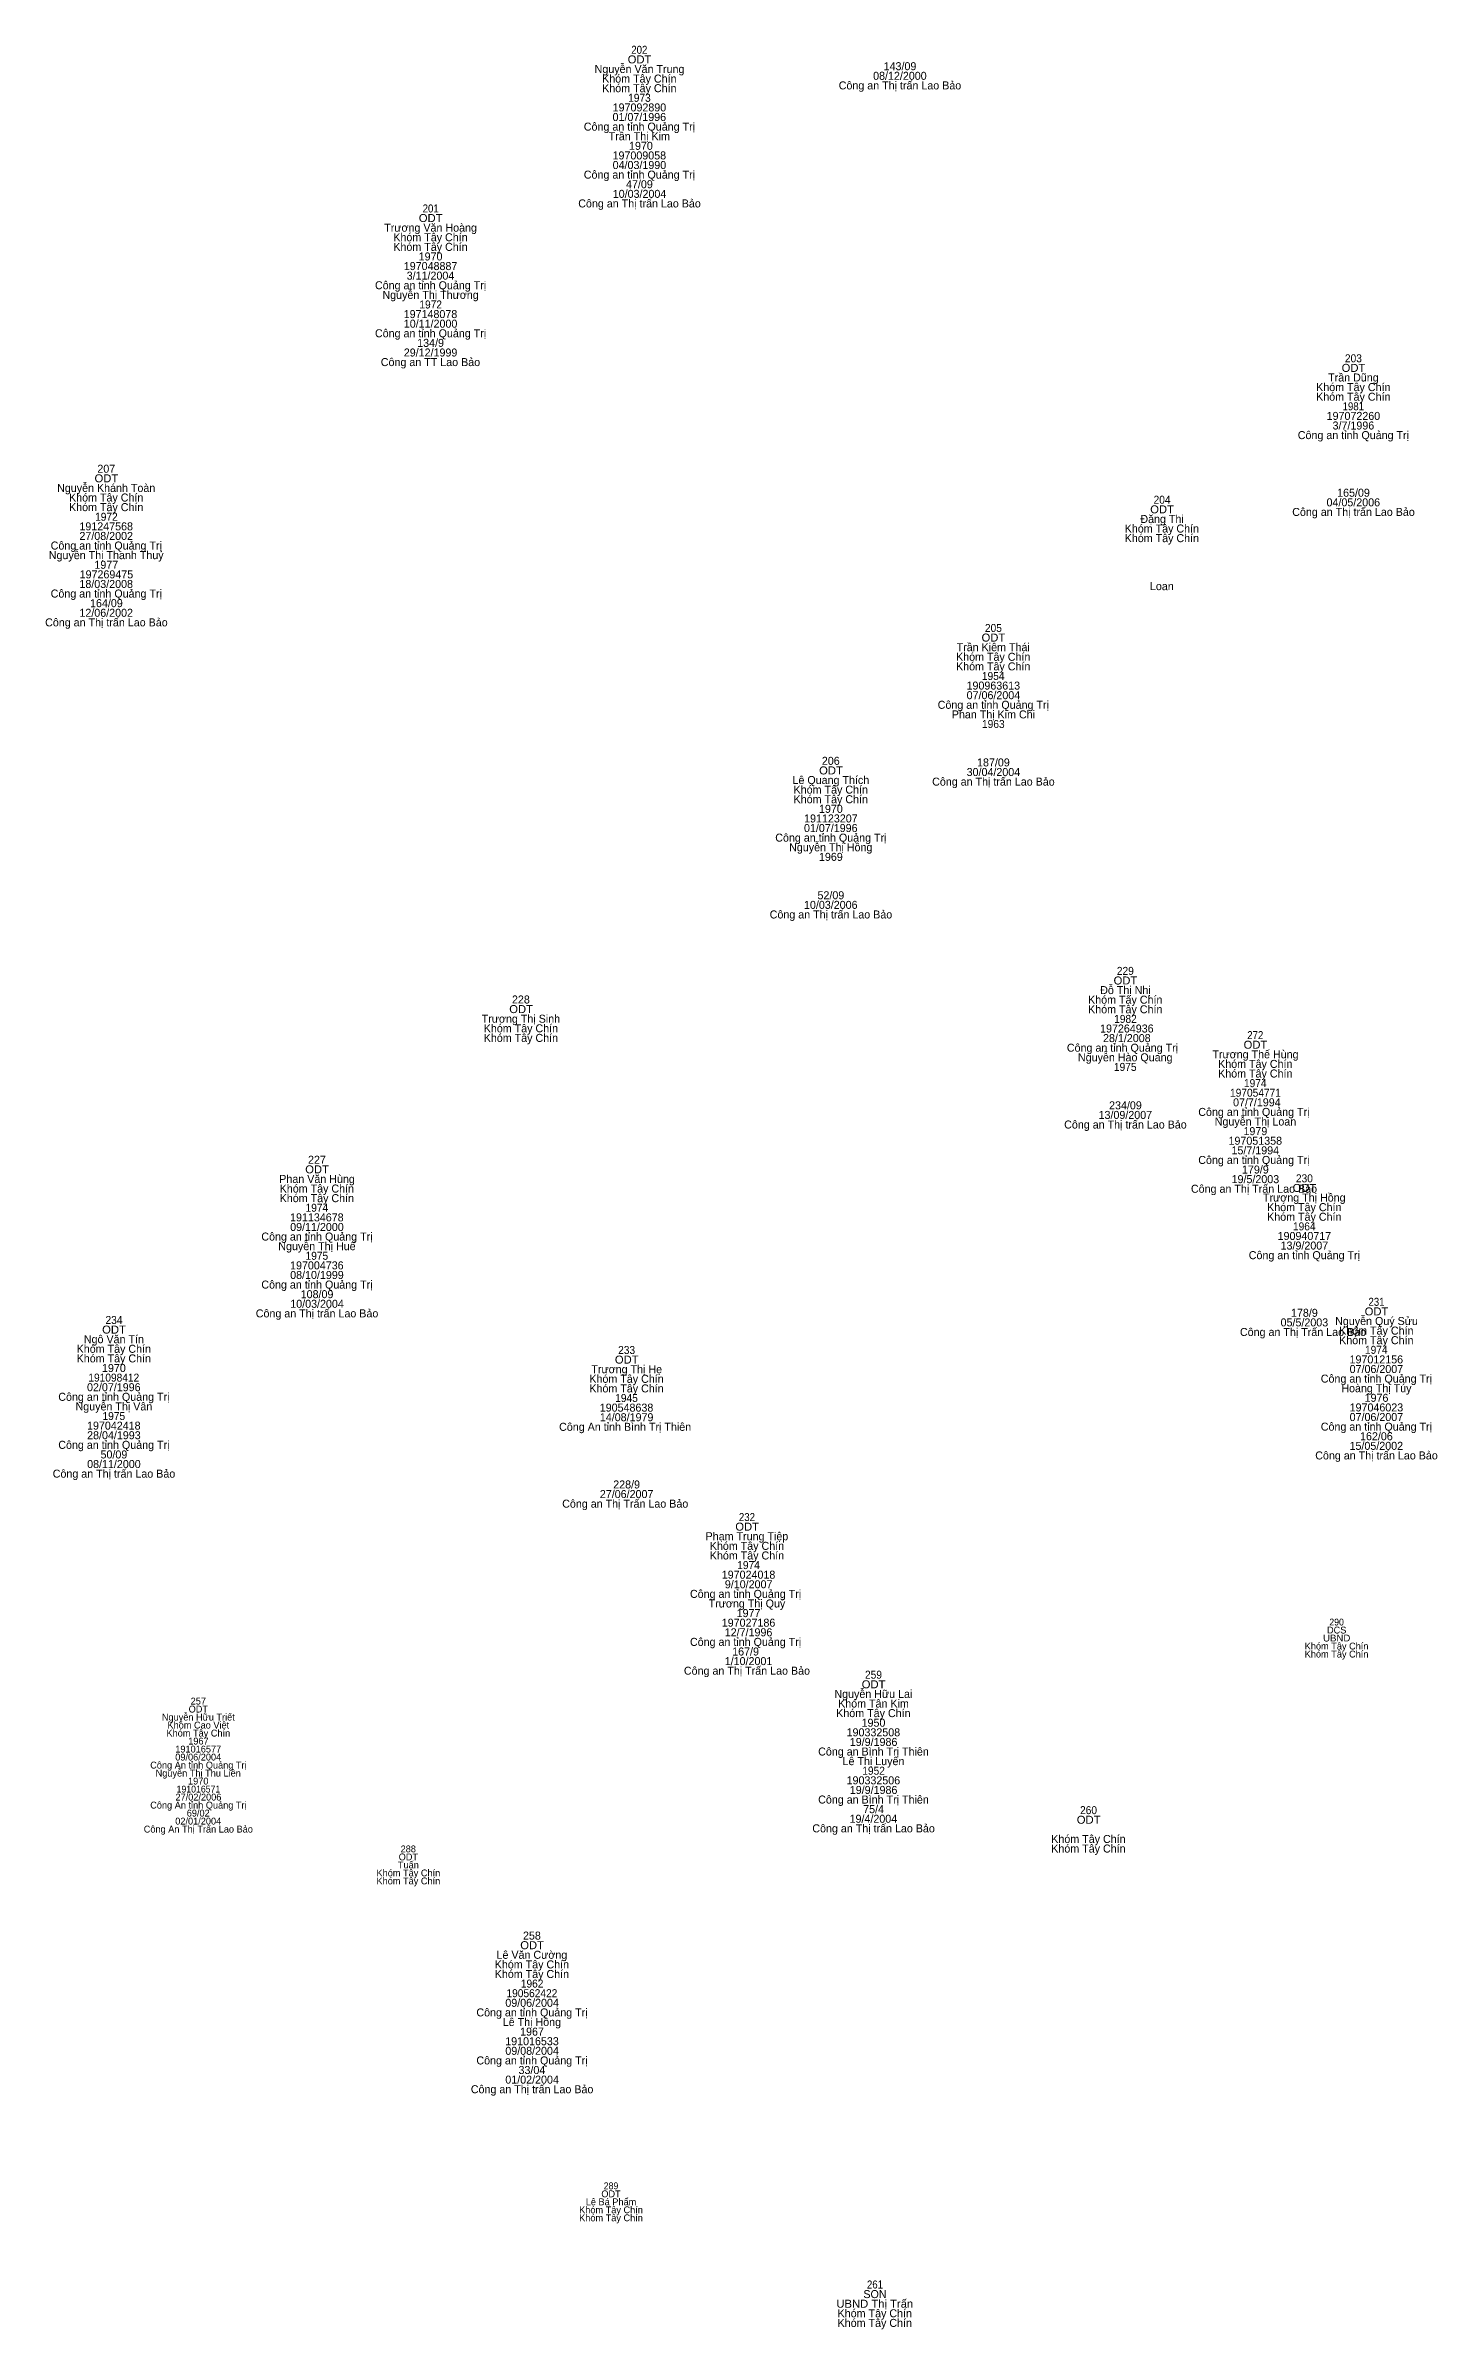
# Model space of a CAD drawing. Header units: metres. Extents: x 537000 to 537501, y 1838003 to 1838507.
# Drawn here: x 537431.8 to 537501.4, y 1838009.5 to 1838123.6 of the extents above; entities that cross this region are included whole.
import ezdxf
from ezdxf.enums import TextEntityAlignment as Align

# ---------------------------------------------------------------- set-up
doc = ezdxf.new("R2010")
doc.units = ezdxf.units.M
doc.header["$LTSCALE"] = 0.16
doc.layers.add('1', color=7, linetype='Continuous')

msp = doc.modelspace()

# ---------------------------------------------------------------- texts
at = {"layer": '1'}
for s, height, width, p in [('202', 0.4, 0.9, (537461.465, 1838123.24)), ('ODT', 0.4, 1.05, (537461.475, 1838122.76)), ('1973', 0.4, 0.95, (537461.47, 1838120.84)), ('201', 0.4, 0.9, (537451.035, 1838115.31)), ('ODT', 0.4, 1.05, (537451.035, 1838114.83)), ('1972', 0.4, 0.95, (537451.035, 1838110.51)), ('ODT', 0.4, 1.05, (537497.165, 1838107.34)), ('203', 0.4, 0.95, (537497.16, 1838107.82)), ('1981', 0.4, 0.9, (537497.155, 1838105.42)), ('ODT', 0.4, 1.05, (537434.825, 1838101.82)), ('ODT', 0.4, 1.05, (537487.595, 1838100.27)), ('204', 0.4, 0.95, (537487.595, 1838100.75)), ('1972', 0.4, 0.95, (537434.825, 1838099.9)), ('ODT', 0.4, 1.05, (537479.165, 1838093.86)), ('205', 0.4, 0.95, (537479.165, 1838094.34)), ('1954', 0.4, 0.95, (537479.155, 1838091.94)), ('1963', 0.4, 0.95, (537479.16, 1838089.54)), ('ODT', 0.4, 1.05, (537471.045, 1838087.22)), ('ODT', 0.4, 1.05, (537485.765, 1838076.72)), ('229', 0.4, 0.95, (537485.76, 1838077.2)), ('ODT', 0.4, 1.05, (537455.555, 1838075.29)), ('1982', 0.4, 0.95, (537485.765, 1838074.8)), ('ODT', 0.4, 1.05, (537492.265, 1838073.51)), ('272', 0.4, 0.9, (537492.255, 1838073.99)), ('1975', 0.4, 0.95, (537485.755, 1838072.4)), ('197054771', 0.4, 0.95, (537492.265, 1838071.11)), ('1974', 0.4, 0.95, (537492.255, 1838071.59)), ('ODT', 0.4, 1.05, (537445.355, 1838067.28)), ('ODT', 0.4, 1.05, (537494.715, 1838066.35)), ('230', 0.4, 0.95, (537494.71, 1838066.83)), ('1974', 0.4, 0.95, (537445.345, 1838065.36)), ('1964', 0.4, 0.95, (537494.705, 1838064.43)), ('1975', 0.4, 0.95, (537445.345, 1838062.96)), ('231', 0.4, 0.9, (537498.315, 1838060.66)), ('ODT', 0.4, 1.05, (537435.205, 1838059.27)), ('234', 0.4, 0.95, (537435.205, 1838059.75)), ('ODT', 0.4, 1.05, (537498.315, 1838060.18)), ('233', 0.4, 0.95, (537460.83, 1838058.25)), ('1974', 0.4, 0.95, (537498.305, 1838058.26)), ('ODT', 0.4, 1.05, (537460.835, 1838057.77)), ('191098412', 0.4, 0.95, (537435.195, 1838056.87)), ('1945', 0.4, 0.95, (537460.825, 1838055.85)), ('1975', 0.4, 0.95, (537435.195, 1838054.95)), ('ODT', 0.4, 1.05, (537466.855, 1838049.42)), ('232', 0.4, 0.9, (537466.845, 1838049.9)), (' 1974', 0.4, 0.95, (537466.855, 1838047.5)), ('290', 0.343, 0.95, (537496.32, 1838044.68)), ('UBND', 0.343, 1.05, (537496.325, 1838043.88)), ('ODT', 0.4, 1.05, (537473.175, 1838041.54)), ('259', 0.4, 0.95, (537473.17, 1838042.02)), ('1952', 0.4, 0.95, (537473.175, 1838037.22)), ('191016571', 0.343, 0.95, (537439.425, 1838036.33)), ('260', 0.4, 0.95, (537483.92, 1838035.25)), ('ODT', 0.4, 1.05, (537483.925, 1838034.77)), ('ODT', 0.4, 1.05, (537456.105, 1838028.5)), ('190562422', 0.4, 0.95, (537456.095, 1838026.1)), ('1962', 0.4, 0.95, (537456.105, 1838026.58)), ('289', 0.343, 0.95, (537460.05, 1838016.5)), ('261', 0.4, 0.9, (537473.245, 1838011.54)), ('UBND Thị Trấn', 0.4, 1.05, (537473.235, 1838010.58))]:
    msp.add_text(s, height=height, dxfattribs=dict(at, width=width)).set_placement(p, align=Align.CENTER)
for s, height, p in [('Nguyễn Văn Trung', 0.4, (537461.475, 1838122.28)), ('08/12/2000', 0.4, (537474.49, 1838121.94)), ('143/09', 0.4, (537474.495, 1838122.42)), ('Khóm Tây Chín', 0.4, (537461.465, 1838121.8)), ('Khóm Tây Chín', 0.4, (537461.465, 1838121.32)), ('Công an Thị trấn Lao Bảo', 0.4, (537474.495, 1838121.46)), ('01/07/1996', 0.4, (537461.465, 1838119.88)), ('197092890', 0.4, (537461.47, 1838120.36)), ('Công an tỉnh Quảng Trị', 0.4, (537461.47, 1838119.4)), ('Trần Thị Kim', 0.4, (537461.465, 1838118.92)), ('04/03/1990', 0.4, (537461.47, 1838117.48)), ('197009058', 0.4, (537461.465, 1838117.96)), (' 1970', 0.4, (537461.47, 1838118.44)), ('Công an tỉnh Quảng Trị', 0.4, (537461.47, 1838117)), ('47/09', 0.4, (537461.47, 1838116.52)), ('Công an Thị trấn Lao Bảo', 0.4, (537461.475, 1838115.56)), ('10/03/2004', 0.4, (537461.475, 1838116.04)), ('Trương Văn Hoàng', 0.4, (537451.03, 1838114.35)), ('Khóm Tây Chín', 0.4, (537451.025, 1838113.87)), ('Khóm Tây Chín', 0.4, (537451.025, 1838113.39)), ('1970', 0.4, (537451.03, 1838112.91)), ('197048887', 0.4, (537451.03, 1838112.43)), ('3/11/2004', 0.4, (537451.025, 1838111.95)), ('Công an tỉnh Quảng Trị', 0.4, (537451.03, 1838111.47)), ('Nguyễn Thị Thương', 0.4, (537451.03, 1838110.99)), ('197148078', 0.4, (537451.025, 1838110.03)), ('10/11/2000', 0.4, (537451.03, 1838109.55)), ('Công an tỉnh Quảng Trị', 0.4, (537451.03, 1838109.07)), ('134/9', 0.4, (537451.03, 1838108.59)), ('Công an TT Lao Bảo', 0.4, (537451.025, 1838107.63)), ('29/12/1999', 0.4, (537451.03, 1838108.11)), ('Khóm Tây Chín', 0.4, (537497.155, 1838106.38)), ('Trần Dũng', 0.4, (537497.16, 1838106.86)), ('Khóm Tây Chín', 0.4, (537497.155, 1838105.9)), ('197072260', 0.4, (537497.16, 1838104.94)), ('Công an tỉnh Quảng Trị', 0.4, (537497.16, 1838103.98)), ('3/7/1996', 0.4, (537497.16, 1838104.46)), ('Nguyễn Khánh Toàn', 0.4, (537434.815, 1838101.34)), ('207', 0.4, (537434.82, 1838102.3)), ('Khóm Tây Chín', 0.4, (537434.815, 1838100.86)), ('Khóm Tây Chín', 0.4, (537434.815, 1838100.38)), ('04/05/2006', 0.4, (537497.155, 1838100.62)), ('165/09', 0.4, (537497.165, 1838101.1)), ('191247568', 0.4, (537434.815, 1838099.42)), ('Khóm Tây Chín', 0.4, (537487.585, 1838099.31)), ('Đặng Thi', 0.4, (537487.595, 1838099.79)), ('Công an Thị trấn Lao Bảo', 0.4, (537497.165, 1838100.14)), ('Nguyễn Thị Thanh Thuỷ', 0.4, (537434.815, 1838097.98)), ('Công an tỉnh Quảng Trị', 0.4, (537434.82, 1838098.46)), ('27/08/2002', 0.4, (537434.815, 1838098.94)), ('Khóm Tây Chín', 0.4, (537487.585, 1838098.83)), ('197269475', 0.4, (537434.825, 1838097.02)), ('1977', 0.4, (537434.82, 1838097.5)), ('Công an tỉnh Quảng Trị', 0.4, (537434.82, 1838096.06)), ('18/03/2008', 0.4, (537434.815, 1838096.54)), ('Loan', 0.4, (537487.585, 1838096.43)), ('Công an Thị trấn Lao Bảo', 0.4, (537434.825, 1838094.62)), ('12/06/2002', 0.4, (537434.815, 1838095.1)), ('164/09', 0.4, (537434.825, 1838095.58)), ('Trần Kiêm Thái', 0.4, (537479.155, 1838093.38)), ('Khóm Tây Chín', 0.4, (537479.155, 1838092.9)), ('Khóm Tây Chín', 0.4, (537479.155, 1838092.42)), ('190963613', 0.4, (537479.16, 1838091.46)), ('Công an tỉnh Quảng Trị', 0.4, (537479.16, 1838090.5)), ('Phan Thị Kim Chi', 0.4, (537479.165, 1838090.02)), ('07/06/2004', 0.4, (537479.165, 1838090.98)), ('206', 0.4, (537471.035, 1838087.7)), ('Lê Quang Thích', 0.4, (537471.04, 1838086.74)), ('Công an Thị trấn Lao Bảo', 0.4, (537479.165, 1838086.66)), ('30/04/2004', 0.4, (537479.165, 1838087.14)), ('187/09', 0.4, (537479.165, 1838087.62)), ('Khóm Tây Chín', 0.4, (537471.035, 1838086.26)), ('Khóm Tây Chín', 0.4, (537471.035, 1838085.78)), ('01/07/1996', 0.4, (537471.035, 1838084.34)), ('191123207', 0.4, (537471.04, 1838084.82)), ('1970', 0.4, (537471.04, 1838085.3)), ('Công an tỉnh Quảng Trị', 0.4, (537471.04, 1838083.86)), ('Nguyễn Thị Hồng', 0.4, (537471.035, 1838083.38)), ('1969', 0.4, (537471.04, 1838082.9)), ('52/09', 0.4, (537471.04, 1838080.98)), ('Công an Thị trấn Lao Bảo', 0.4, (537471.045, 1838080.02)), ('10/03/2006', 0.4, (537471.035, 1838080.5)), ('Đỗ Thị Nhị', 0.4, (537485.765, 1838076.24)), ('228', 0.4, (537455.545, 1838075.77)), ('Khóm Tây Chín', 0.4, (537485.755, 1838075.76)), ('Khóm Tây Chín', 0.4, (537485.755, 1838075.28)), ('Trương Thị Sinh', 0.4, (537455.545, 1838074.81)), ('Khóm Tây Chín', 0.4, (537455.545, 1838074.33)), (' 197264936', 0.4, (537485.76, 1838074.32)), ('Khóm Tây Chín', 0.4, (537455.545, 1838073.85)), ('Công an tỉnh Quảng Trị  ', 0.4, (537485.765, 1838073.36)), ('Nguyễn Hào Quang', 0.4, (537485.755, 1838072.88)), (' 28/1/2008', 0.4, (537485.76, 1838073.84)), ('Trương Thế Hùng', 0.4, (537492.265, 1838073.03)), ('Khóm Tây Chín', 0.4, (537492.255, 1838072.55)), ('Khóm Tây Chín', 0.4, (537492.255, 1838072.07)), (' 07/7/1994', 0.4, (537492.26, 1838070.63)), ('Công an Thị trấn Lao Bảo', 0.4, (537485.765, 1838069.52)), ('13/09/2007', 0.4, (537485.76, 1838070)), ('234/09', 0.4, (537485.765, 1838070.48)), ('Công an tỉnh Quảng Trị ', 0.4, (537492.26, 1838070.15)), ('Nguyễn Thị Loan', 0.4, (537492.265, 1838069.67)), ('197051358', 0.4, (537492.255, 1838068.71)), ('1979', 0.4, (537492.26, 1838069.19)), ('227', 0.4, (537445.35, 1838067.76)), ('Công an tỉnh Quảng Trị ', 0.4, (537492.26, 1838067.75)), ('15/7/1994', 0.4, (537492.255, 1838068.23)), ('179/9', 0.4, (537492.26, 1838067.27)), ('Phan Văn Hùng', 0.4, (537445.355, 1838066.8)), ('Khóm Tây Chín', 0.4, (537445.345, 1838066.32)), ('Công an Thị Trấn Lao Bảo ', 0.4, (537492.265, 1838066.31)), ('19/5/2003', 0.4, (537492.26, 1838066.79)), ('Khóm Tây Chín', 0.4, (537445.345, 1838065.84)), ('191134678', 0.4, (537445.345, 1838064.88)), ('Trương Thị Hồng', 0.4, (537494.705, 1838065.87)), ('Khóm Tây Chín', 0.4, (537494.705, 1838065.39)), ('Khóm Tây Chín', 0.4, (537494.705, 1838064.91)), ('Công an tỉnh Quảng Trị', 0.4, (537445.35, 1838063.92)), ('09/11/2000', 0.4, (537445.35, 1838064.4)), ('190940717', 0.4, (537494.71, 1838063.95)), ('Nguyễn Thị Huế', 0.4, (537445.35, 1838063.44)), ('Công an tỉnh Quảng Trị', 0.4, (537494.71, 1838062.99)), ('13/9/2007', 0.4, (537494.71, 1838063.47)), ('Công an tỉnh Quảng Trị', 0.4, (537445.35, 1838061.52)), ('08/10/1999', 0.4, (537445.35, 1838062)), ('197004736', 0.4, (537445.345, 1838062.48)), ('10/03/2004', 0.4, (537445.355, 1838060.56)), ('108/09', 0.4, (537445.355, 1838061.04)), ('Công an Thị trấn Lao Bảo', 0.4, (537445.355, 1838060.08)), ('Công an Thị Trấn Lao Bảo ', 0.4, (537494.715, 1838059.15)), ('05/5/2003', 0.4, (537494.71, 1838059.63)), ('178/9', 0.4, (537494.71, 1838060.11)), ('Nguyễn Quý Sửu', 0.4, (537498.315, 1838059.7)), ('Khóm Tây Chín', 0.4, (537498.305, 1838059.22)), ('Khóm Tây Chín', 0.4, (537435.195, 1838058.31)), ('Ngô Văn Tín', 0.4, (537435.2, 1838058.79)), ('Khóm Tây Chín', 0.4, (537498.305, 1838058.74)), ('Khóm Tây Chín', 0.4, (537435.195, 1838057.83)), ('1970', 0.4, (537435.2, 1838057.35)), ('Trương Thị Hẹ', 0.4, (537460.835, 1838057.29)), ('07/06/2007', 0.4, (537498.31, 1838057.3)), ('197012156', 0.4, (537498.305, 1838057.78)), ('Công an tỉnh Quảng Trị', 0.4, (537435.2, 1838055.91)), ('02/07/1996', 0.4, (537435.195, 1838056.39)), ('Khóm Tây Chín', 0.4, (537460.825, 1838056.81)), ('Khóm Tây Chín', 0.4, (537460.825, 1838056.33)), ('Công an tỉnh Quảng Trị', 0.4, (537498.31, 1838056.82)), ('Hoàng Thị Túy', 0.4, (537498.31, 1838056.34)), ('1976', 0.4, (537498.315, 1838055.86)), ('Nguyễn Thị Vân', 0.4, (537435.2, 1838055.43)), ('190548638', 0.4, (537460.825, 1838055.37)), ('14/08/1979', 0.4, (537460.83, 1838054.89)), ('07/06/2007', 0.4, (537498.31, 1838054.9)), ('197046023', 0.4, (537498.31, 1838055.38)), ('Công an tỉnh Quảng Trị', 0.4, (537435.2, 1838053.51)), ('28/04/1993', 0.4, (537435.2, 1838053.99)), ('197042418', 0.4, (537435.195, 1838054.47)), ('Công An tỉnh Bình Trị Thiên ', 0.4, (537460.83, 1838054.41)), ('Công an tỉnh Quảng Trị', 0.4, (537498.31, 1838054.42)), ('15/05/2002', 0.4, (537498.305, 1838053.46)), ('162/06', 0.4, (537498.31, 1838053.94)), ('08/11/2000', 0.4, (537435.2, 1838052.55)), ('50/09', 0.4, (537435.2, 1838053.03)), ('Công an Thị trấn Lao Bảo', 0.4, (537498.315, 1838052.98)), ('Công an Thị trấn Lao Bảo', 0.4, (537435.205, 1838052.07)), ('228/9', 0.4, (537460.83, 1838051.53)), ('Công an Thị Trấn Lao Bảo ', 0.4, (537460.835, 1838050.57)), ('27/06/2007', 0.4, (537460.83, 1838051.05)), ('Phạm Trung Tiệp', 0.4, (537466.845, 1838048.94)), ('Khóm Tây Chín', 0.4, (537466.845, 1838048.46)), ('Khóm Tây Chín', 0.4, (537466.845, 1838047.98)), (' 197024018', 0.4, (537466.85, 1838047.02)), ('Công an tỉnh Quảng Trị ', 0.4, (537466.85, 1838046.06)), ('Trương Thị Quý', 0.4, (537466.845, 1838045.58)), (' 9/10/2007', 0.4, (537466.855, 1838046.54)), (' 197027186', 0.4, (537466.85, 1838044.62)), (' 1977', 0.4, (537466.85, 1838045.1)), ('Công an tỉnh Quảng Trị ', 0.4, (537466.85, 1838043.66)), (' 12/7/1996', 0.4, (537466.85, 1838044.14)), ('167/9 ', 0.4, (537466.85, 1838043.18)), ('Khóm Tây Chín', 0.343, (537496.32, 1838043.48)), ('DCS', 0.343, (537496.325, 1838044.28)), (' Công an Thị Trấn Lao Bảo ', 0.4, (537466.845, 1838042.22)), (' 1/10/2001', 0.4, (537466.85, 1838042.7)), ('Khóm Tây Chín', 0.343, (537496.32, 1838043.08)), ('Nguyễn Hữu Lai', 0.4, (537473.165, 1838041.06)), ('Nguyễn Hữu Triết', 0.343, (537439.42, 1838039.93)), ('ODT', 0.343, (537439.42, 1838040.33)), ('257', 0.343, (537439.42, 1838040.73)), ('Khóm Tây Chín', 0.4, (537473.165, 1838040.1)), ('Khóm Tân Kim', 0.4, (537473.17, 1838040.58)), ('Khóm Tây Chín', 0.343, (537439.42, 1838039.13)), ('Khóm Cao Việt', 0.343, (537439.42, 1838039.53)), ('1967', 0.343, (537439.425, 1838038.73)), ('190332508', 0.4, (537473.165, 1838039.14)), ('19/9/1986', 0.4, (537473.175, 1838038.66)), ('1950', 0.4, (537473.17, 1838039.62)), ('Công An tỉnh Quảng Trị', 0.343, (537439.425, 1838037.53)), ('09/06/2004', 0.343, (537439.415, 1838037.93)), ('191016577', 0.343, (537439.415, 1838038.33)), ('Công an Bình Trị Thiên', 0.4, (537473.17, 1838038.18)), ('Lê Thị Luyến', 0.4, (537473.17, 1838037.7)), ('Nguyễn Thị Thu Liên', 0.343, (537439.415, 1838037.13)), ('1970', 0.343, (537439.415, 1838036.73)), ('190332506', 0.4, (537473.165, 1838036.74)), ('Công An tỉnh Quảng Trị', 0.343, (537439.425, 1838035.53)), ('27/02/2006', 0.343, (537439.425, 1838035.93)), ('Công an Bình Trị Thiên', 0.4, (537473.17, 1838035.78)), ('19/9/1986', 0.4, (537473.175, 1838036.26)), ('75/4', 0.4, (537473.175, 1838035.3)), ('Công An Thị Trấn Lao Bảo', 0.343, (537439.42, 1838034.33)), ('02/01/2004', 0.343, (537439.415, 1838034.73)), ('69/02', 0.343, (537439.415, 1838035.13)), ('Công an Thị trấn Lao Bảo', 0.4, (537473.175, 1838034.34)), ('19/4/2004', 0.4, (537473.165, 1838034.82)), ('288', 0.343, (537449.915, 1838033.34)), ('Khóm Tây Chín', 0.4, (537483.915, 1838033.81)), ('Khóm Tây Chín', 0.4, (537483.915, 1838033.33)), ('Khóm Tây Chín', 0.343, (537449.92, 1838032.14)), ('Tuấn', 0.343, (537449.92, 1838032.54)), ('ODT', 0.343, (537449.92, 1838032.94)), ('Khóm Tây Chín', 0.343, (537449.92, 1838031.74)), ('258', 0.4, (537456.095, 1838028.98)), ('Khóm Tây Chín', 0.4, (537456.095, 1838027.54)), ('Lê Văn Cường', 0.4, (537456.095, 1838028.02)), ('Khóm Tây Chín', 0.4, (537456.095, 1838027.06)), ('Công an tỉnh Quảng Trị', 0.4, (537456.1, 1838025.14)), ('09/06/2004', 0.4, (537456.105, 1838025.62)), ('Lê Thị Hồng', 0.4, (537456.095, 1838024.66)), ('1967', 0.4, (537456.1, 1838024.18)), ('Công an tỉnh Quảng Trị', 0.4, (537456.1, 1838022.74)), ('09/08/2004', 0.4, (537456.105, 1838023.22)), ('191016533', 0.4, (537456.1, 1838023.7)), ('01/02/2004', 0.4, (537456.105, 1838021.78)), ('33/04', 0.4, (537456.095, 1838022.26)), ('Công an Thị trấn Lao Bảo', 0.4, (537456.105, 1838021.3)), ('ODT', 0.343, (537460.05, 1838016.1)), ('Khóm Tây Chín', 0.343, (537460.05, 1838015.3)), ('Khóm Tây Chín', 0.343, (537460.05, 1838014.9)), ('Lê Bá Phẩm', 0.343, (537460.05, 1838015.7)), ('Khóm Tây Chín', 0.4, (537473.235, 1838010.1)), ('SON', 0.4, (537473.245, 1838011.06)), ('Khóm Tây Chín', 0.4, (537473.235, 1838009.62))]:
    msp.add_text(s, height=height, dxfattribs=at).set_placement(p, align=Align.CENTER)

doc.saveas('drawing.dxf')
